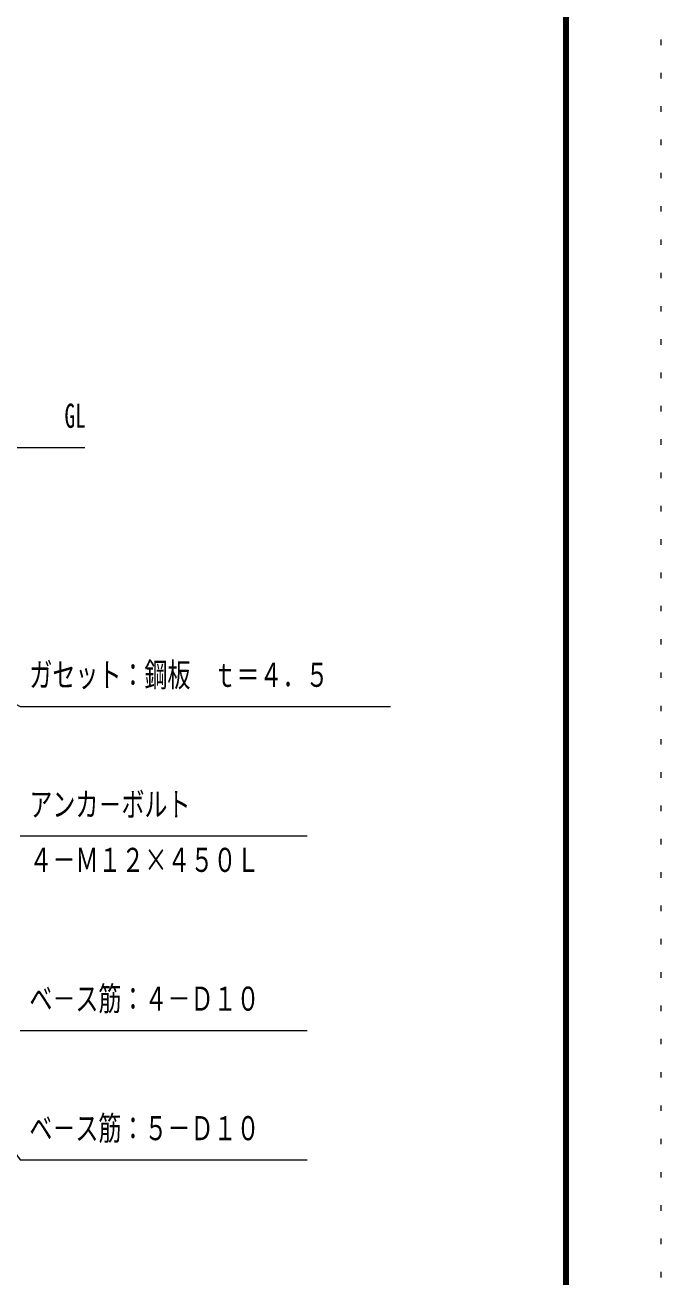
# Model space of a CAD drawing. Units: millimetres, scale not verified. Extents: x -25414 to 25419, y -10500 to 10500.
# Drawn here: x 21985 to 25419, y -3387 to 3378 of the extents above; entities that cross this region are included whole.
import ezdxf
from ezdxf.enums import TextEntityAlignment as Align

# ---------------------------------------------------------------- set-up
doc = ezdxf.new("R2010")
doc.units = ezdxf.units.MM
doc.header["$LTSCALE"] = 60
doc.linetypes.add('USER4', pattern=[3, 0.5, -2.5])
for name, color, linetype, lineweight in [('0-A_2-52DIM', 3, 'Continuous', 18), ('0-C_F-F1PAPER', 5, 'Continuous', 18), ('0-D_F-E_J_ADD', 5, 'USER4', 18)]:
    doc.layers.add(name, color=color, linetype=linetype, lineweight=lineweight)
doc.styles.add('ＭＳ ゴシック', font='')
doc.styles.get('ＭＳ ゴシック').set_extended_font_data('MS Gothic')

msp = doc.modelspace()

# ---------------------------------------------------------------- linework, layer by layer
at = {"layer": '0-A_2-52DIM'}
for p, q in [((21258.02, 1094.93), (22308.02, 1094.93)), ((23508.02, -1005.07), (21958.02, -1005.07)), ((21958.02, -2055.07), (23508.02, -2055.07))]:
    msp.add_line(p, q, dxfattribs=at)
for points in [[(20596.06, 428.62), (21958.02, -305.07), (23958.02, -305.07)], [(20509.15, -761.97), (21958.02, -2755.07), (23508.02, -2755.07)]]:
    msp.add_lwpolyline(points, dxfattribs=at)
at = {"layer": '0-C_F-F1PAPER'}
for p, q in [((24904.43, -9985), (24904.43, 10085)), ((24909.43, -9990), (24909.43, 10090)), ((24914.43, -9995), (24914.43, 10095)), ((24916.93, -9997.5), (24916.93, 10097.5)), ((24894.43, -9975), (24894.43, 10075))]:
    msp.add_line(p, q, dxfattribs=at)
for points in [[(-3780.57, -10000), (24919.43, -10000), (24919.43, 10100)], [(-3773.07, 10092.5), (-3773.07, -9992.5), (24911.93, -9992.5), (24911.93, 10092.5)], [(-3768.07, 10087.5), (-3768.07, -9987.5), (24906.93, -9987.5), (24906.93, 10087.5)], [(-3763.07, 10082.5), (-3763.07, -9982.5), (24901.93, -9982.5), (24901.93, 10082.5)], [(-3760.57, 10080), (-3760.57, -9980), (24899.43, -9980), (24899.43, 10080)], [(-3758.07, 10077.5), (-3758.07, -9977.5), (24896.93, -9977.5), (24896.93, 10077.5)]]:
    msp.add_lwpolyline(points, dxfattribs=at)
at = {"layer": '0-D_F-E_J_ADD'}
msp.add_line((25419.43, 10500), (25419.43, -10500), dxfattribs=at)

# ---------------------------------------------------------------- texts
at = {"layer": '0-A_2-52DIM', "color": 7, "style": 'ＭＳ ゴシック'}
for s, width, p in [('GL', 0.65, (22198.02, 1162.7)), ('ガセット：鋼板\u3000ｔ＝４．５', 0.7, (22008.02, -237.3)), ('アンカ－ボルト', 0.7, (22008.02, -937.3)), ('４－Ｍ１２×４５０Ｌ', 0.7, (22008.02, -1237.31)), ('ベ－ス筋：４－Ｄ１０', 0.7, (22008.02, -1987.3)), ('ベ－ス筋：５－Ｄ１０', 0.7, (22008.02, -2687.3))]:
    msp.add_text(s, height=130.2, dxfattribs=dict(at, width=width)).set_placement(p, align=Align.BOTTOM_LEFT)

doc.saveas('drawing.dxf')
